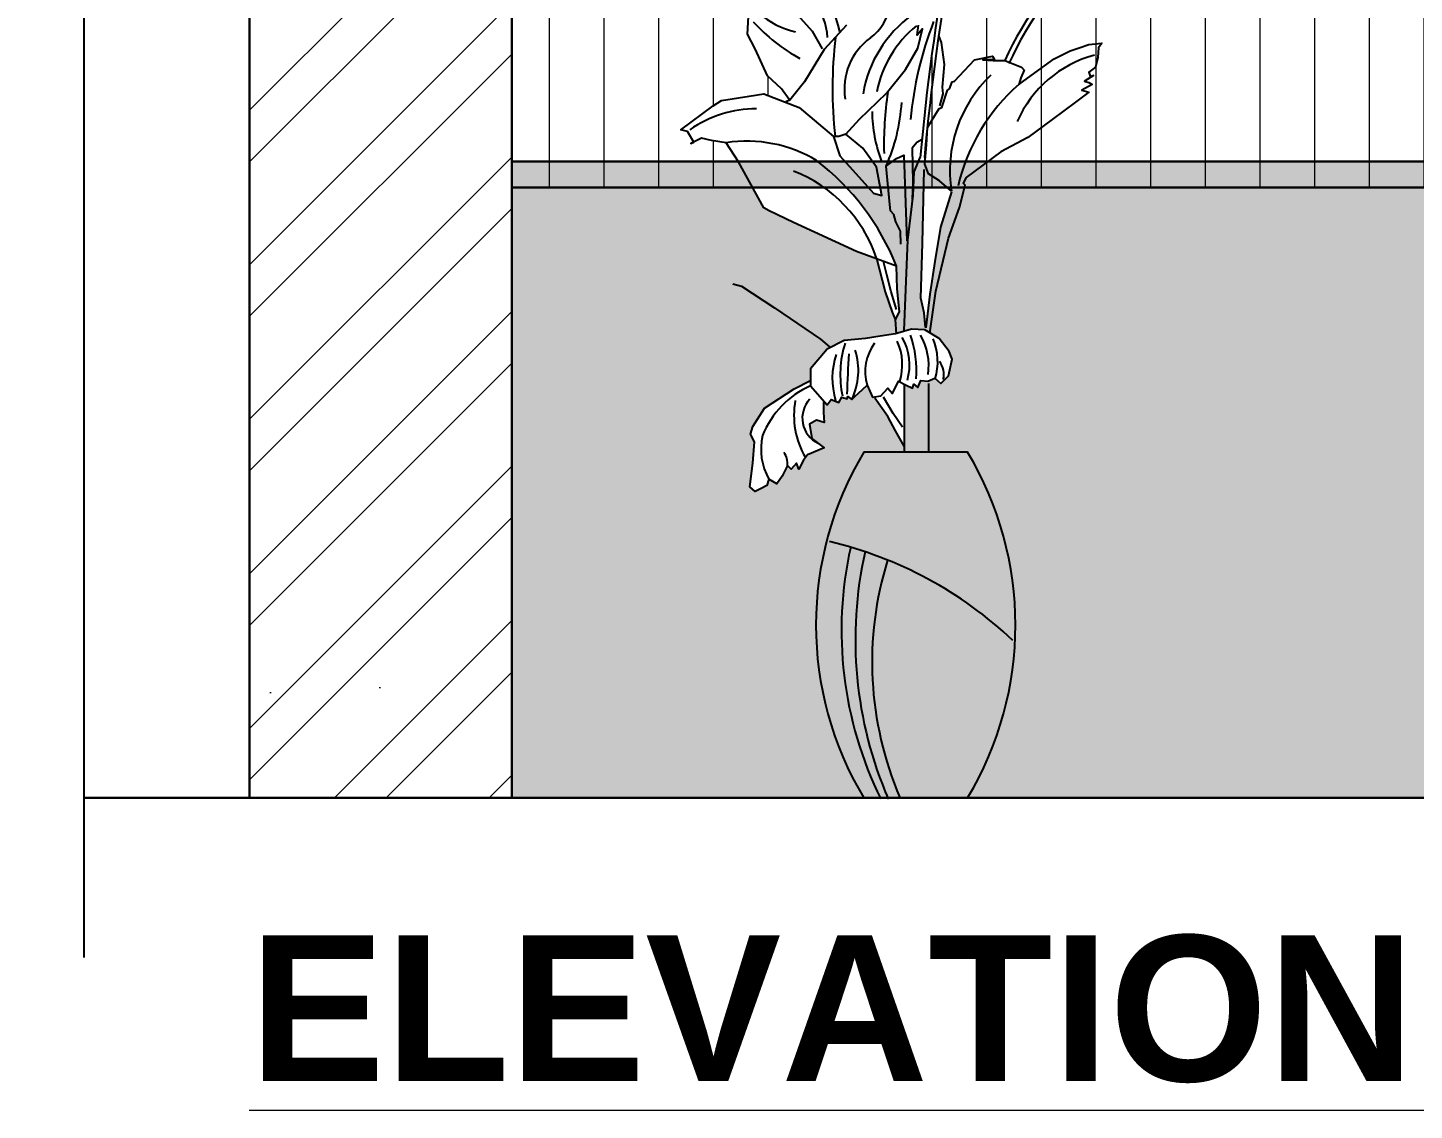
# Model space of a CAD drawing. Header units: millimetres. Extents: x 35877 to 3066687, y -650199 to -40525.
# Drawn here: x 148603.49 to 148651.05, y -179589.3 to -179552.15 of the extents above; entities that cross this region are included whole.
import ezdxf

# ---------------------------------------------------------------- set-up
doc = ezdxf.new("R2010")
doc.units = ezdxf.units.MM
doc.header["$MEASUREMENT"] = 0
doc.layers.add('AR HATCH-7', color=7, linetype='Continuous')
doc.layers.add('Interior', color=250, linetype='Continuous')
for name, color, linetype, lineweight in [('DIM.', 250, 'Continuous', 13), ('dim05', 1, 'Continuous', 13), ('FURNITURE', 32, 'Continuous', 9), ('SECTION ( SLAB PLine )', 104, 'Continuous', 30), ('XX~SLAB ( BEAM )~ ( DIM )', 7, 'Continuous', 9)]:
    doc.layers.add(name, color=color, linetype=linetype, lineweight=lineweight)
doc.styles.get("Standard").update_dxf_attribs({"font": 'arial.ttf', "height": 6})

# ---------------------------------------------------------------- blocks, each defined once
blk = doc.blocks.new('A$C92db4de1')
h = blk.add_hatch(color=256)
h.dxf.hatch_style = 1
h.set_gradient(color1=(147, 149, 152), tint=1, name='CYLINDER')
h.paths.add_polyline_path([(13.35470408086258, 11.91123952606358), (9.795742517169856, 11.91123952606358, 0.2767160405686562), (9.795742517169856, 0.04803430116044183), (10.36105263055288, 0.04803430116044183, -0.1705623146553834), (9.345575379215006, 8.65010278155205, -0.02451028046727435), (10.61062077619863, 8.210756807691723, 0.1789257259584623), (11.04091307537965, 0.04803430116044183), (13.35470408086258, 0.04803430116044183, 0.2767160405686562)])
h.paths.add_polyline_path([(10.61062077619863, 8.210756807691723, 0.01507432830631594), (9.83753857636475, 8.495698098842695, 0.1572902252740674), (10.61889138056722, 0.04803430116044183), (11.04091307537965, 0.04803430116044183, -0.1789257259584624)], flags=17)
h.paths.add_polyline_path([(9.83753857636475, 8.495698098842695, 0.009432467090609287), (9.345575379215006, 8.65010278155205, 0.1705623146553833), (10.36105263055288, 0.04803430116044183), (10.61889138056722, 0.04803430116044183, -0.1572902252740675)], flags=17)
at = {"color": 116, "true_color": 0x136734}
for points in [[(7.231137149894494, 24.01927507482469), (6.9681013468944, 24.3871580607447), (6.494623058253637, 24.83387529240463), (6.073761159070273, 25.75358493541717), (5.810717663865944, 26.25285687951873), (5.889630711957579, 27.69811364575435), (6.415710010162002, 27.61927940118767), (6.731362202619493, 27.38278537170117), (7.310050197989767, 27.1462869898096), (8.020259943212295, 26.35796630437835), (8.362208794307662, 25.75358493541717)], [(9.178128034003748, 22.82193481395916), (9.651106534991413, 23.33605946072203), (10.57175106905561, 24.22949392401642), (11.22935211260483, 25.04409414214751), (11.65021401629929, 25.77986011513713), (11.8080401079751, 26.43679619653994), (11.62390966546081, 26.22657734679524), (11.67651836262667, 26.56818515357008)], [(9.203940284878627, 26.56818515357008), (8.441121842399298, 25.72730540269549), (7.757216448011604, 24.62365644323472), (7.257441500732966, 23.99299554155004), (7.125919755388168, 23.94044082910841)], [(12.39883841173287, 23.79435588028173), (12.51890342713159, 24.2141406171213), (12.498888744336, 24.43402765324754), (12.55892509583646, 25.21362477000912), (12.45887476332427, 25.9732325519326), (12.37883142122882, 26.17313025322255)], [(12.79768646804223, 20.86557879008433), (12.39414806998684, 21.2255174093043), (12.01942835066438, 21.47027793380221), (11.88972122853011, 21.80142094081566), (11.94736627376915, 22.46371130781881), (11.97619264478635, 23.05401046893166), (12.23561458134282, 23.47154031146238), (12.37973104284174, 23.70190085335526), (12.46620245918893, 23.74509209459029), (12.6685175813036, 24.33777674291014), (12.73462830861536, 24.38180812814608), (12.82278363416845, 24.62398292399484), (12.91093895521044, 24.64599644008922), (13.59412157724728, 25.37252082821215), (14.21118578427922, 25.50461498447112), (14.27730419928412, 25.39453869790486), (13.88061677242513, 25.37252082821215), (14.23322269031632, 25.35050731209594), (14.62991011717531, 25.35050731209594), (15.20290819522415, 25.13034603236338), (15.29105582857301, 25.02026539222061), (15.1808635922971, 24.75607708025382), (15.11475286958375, 24.53591579994645), (15.66570634479649, 24.93220262174873), (16.32685205619418, 25.41655221402289), (16.87780553591438, 25.68074487896774), (17.18633763713297, 25.79082116613063), (17.51691433667656, 25.9009018056986), (17.9576755802118, 25.94493319093453), (17.84748334853066, 25.79082116613063), (17.82544643789515, 25.46058359923518), (17.73729111694047, 25.13034603236338), (17.51691433667656, 24.95422049086665), (17.56098815335281, 24.82212633460767), (17.67118038962872, 24.84413985070387), (17.36264828381536, 24.64599644008922), (17.51691433667656, 24.60196505487511), (17.62709888066456, 24.53591579994645), (17.27449296277337, 24.33777674291014), (17.51691433667656, 24.27172748798148), (17.05410849490727, 23.91947205198812), (16.26073364118929, 23.32504617314953), (15.42328497088965, 22.70860242461822), (14.49768097485867, 22.22425283294069), (13.30762638206943, 21.34361641886608), (13.19743415038829, 21.14547300825143), (13.27222661350606, 21.07075501402323)], [(10.91419202480029, 15.96352961502816), (10.8878876738745, 16.46280155912791), (11.0194094192193, 16.72557512073945), (10.94049637563512, 17.51389580617069), (10.91419202480029, 18.30222084458183), (9.5463812360249, 18.80148843567986), (7.389447658439167, 19.80003232385752), (6.547723855474032, 20.19419484305217), (6.363593412959744, 20.29930426736064), (5.495557571462996, 21.87594999177782), (5.074695672275993, 22.53288607260583), (4.574920725000993, 22.61171596476743), (4.232971873992938, 22.69055020993073), (3.864710979774827, 22.50660653990599), (3.962370519686374, 22.55538677822551), (3.752085771724524, 22.91685661460542), (3.522762128683098, 22.97959895126223), (4.627529422254156, 23.79419916941515), (4.916869576092722, 23.9781428394399), (5.863818465681106, 24.13580697619), (6.363593412959744, 24.21464122133148), (7.573578100953455, 23.74164445697352), (8.757258447214554, 22.74310492237237), (8.967693240654626, 22.08616884096955), (9.520076885099115, 21.48178747200836), (10.12506923139154, 20.79857621146039), (10.41441707292324, 20.71974196687188), (10.23028663040895, 21.69200632175307), (9.756816029461334, 22.34894240315589), (9.178128034003748, 22.82193481395916), (8.941388889728842, 22.74310492237237), (8.809867144380405, 22.74310492237237)], [(11.80158128287076, 22.64882160258458), (11.61418297555429, 22.54273273543913), (11.45735646405228, 22.34852886009503), (11.47176580341693, 21.18232616804744), (11.45735646405228, 20.59202265393287)], [(11.06622055290427, 19.04614013344144), (11.05180352125171, 19.49246123460216), (10.893270032695, 19.82360859461551), (10.82120795579976, 20.0683647661117), (10.70591786072328, 20.19794284346062), (10.69150083366549, 20.41390775572836), (10.56179371153121, 21.7240885077299), (10.91453803094919, 21.9935701627146), (11.16910815638767, 22.10376833617192), (11.26999659979265, 19.16666380778224)], [(11.17786602157503, 16.09142305084424), (11.30938776692346, 19.19215978610919), (11.49351821403252, 20.71624644450822), (11.5198225603599, 21.53084666323412), (11.73024967070523, 22.03011860673905)], [(11.90205451701695, 22.000286962666), (11.91600936000032, 22.10344819398597)], [(11.91438011321588, 16.19653247572751), (11.86177141596272, 16.69580441923063), (11.7565540169453, 17.19507201032866), (11.80916271419846, 19.08705036122592), (11.86177141596272, 21.60968090782444)], [(12.06297162423289, 15.99358326615038), (12.26474082325876, 17.4333420954772), (12.69710558773659, 19.26183515510638), (13.07182530705904, 20.31285975300671), (13.27359450608856, 21.07592823212872)], [(12.79799403564903, 20.84556769023584), (12.42327431181548, 19.63617375637841), (12.23592214444216, 18.45557108114917), (12.06297162423289, 17.33255963035845), (11.91885515813556, 16.18075256733755)], [(10.23030969808315, 18.57101906647586), (10.53296734042669, 17.41921200347679), (10.76356291056072, 16.71373039519312), (10.87886069324304, 16.44017861206521)], [(10.92209639911744, 16.81451286033553), (10.73473653945257, 17.41921200347679), (10.59062007795364, 17.99511553498814), (10.47532229527496, 18.45583661932687)], [(5.307744059489778, 17.6855072060207), (5.597091901021486, 17.60667731385911), (6.728163545431016, 16.87090698731481), (8.306401435354928, 15.79353320755035), (8.62205362781242, 15.53075964593882)], [(9.85834267123937, 15.81981274027203), (9.12182857508742, 15.74097849510872), (8.543140579720784, 15.45192975377722), (7.964452584350511, 14.76871414022753), (7.964452584350511, 14.19061230398802), (8.543140579720784, 13.53367622313817), (8.674662329573039, 13.71761989260995), (8.93769813257677, 13.61251046772668), (9.042915526995785, 13.79644978477154), (9.22704597410484, 13.74389507232991), (9.253350324943312, 13.82272931749321), (9.384872070288111, 13.71761989260995), (9.490089469309169, 13.82272931749321), (9.75312527222195, 14.05922334638308), (9.910951368492533, 14.21688748368615), (10.09508181100682, 13.79644978477154), (10.38442196484539, 13.84900449721317), (10.62116110920761, 14.11177805882471), (10.77897951770137, 13.92783874235465), (10.98941431114145, 14.34827644071629), (11.25245780634214, 14.21688748368615), (11.46288491208907, 14.11177805882471), (11.51549360925492, 14.24316701640782), (11.64701535919812, 14.13805759154639), (11.75223275362077, 14.37455162101105), (11.98897189798299, 14.34827644071629), (12.2257033545684, 14.45338586559956), (12.43613814800847, 14.26944219612778), (12.69917395092125, 14.53222011074104), (12.83069570086445, 15.11032194700238), (12.72547830184703, 15.37309550861391), (12.38352945075167, 15.81981274027203), (11.88375449896557, 16.10886148160353), (11.43658056116328, 16.1351410143252), (10.88419691671879, 15.9774768775751), (10.35811761851801, 15.89864263241179), (9.85834267123937, 15.81981274027203)], [(8.411618834372348, 13.66506518016831), (8.411618834372348, 13.27090266095183), (8.437923180699727, 12.92929485417699), (8.174887377786945, 13.00812909934029), (7.938148233424727, 12.87674014175718), (8.017061281516362, 12.37746819765744), (8.437923180699727, 12.06213992360426), (7.859235185329453, 11.8256458947144), (7.727713439984655, 11.64170222466782), (7.569895031490887, 11.32637395061465), (7.490981987910345, 11.53659279980639), (7.30685154080129, 11.32637395061465), (7.175329795540165, 11.45775855521788), (6.991207036124251, 11.08987556814827), (6.807076593522652, 10.82710200653673), (6.544033098318323, 10.98476614383981), (6.465120050226687, 10.7745472940951), (6.280997295405541, 10.66943786978663), (6.070562497370702, 10.56432844490337), (5.886432054860052, 10.72199258165347), (5.991649453877471, 11.53659279980639), (6.044258151043323, 12.27235877277417), (5.912736401187431, 12.53513233498234), (5.991649453877471, 12.79791024959559), (6.386214689828194, 13.42856679827673), (7.412068935220304, 14.08550287910475), (7.964452584350511, 14.37455162101105)], [(12.01747532592708, 14.26925936667249), (12.01747532592708, 11.91123952606358)], [(11.12314282579246, 12.77144788799524), (10.80749063333496, 13.24444029934966), (10.46554178233055, 13.79626695531806)], [(11.17575152304562, 14.24297983395081), (11.17575152304562, 11.91123952606358)], [(11.17575152304562, 12.11451180659242), (10.8864036814266, 12.6400589303903), (10.62336019082431, 13.13933087449004), (10.17619394079884, 13.76998742259639)]]:
    blk.add_lwpolyline(points, dxfattribs=at)
at = {"color": 18, "true_color": 0x000000}
blk.add_lwpolyline([(13.35470408086258, 0.04803430116044183, 0.2767160405686562), (13.35470408086258, 11.91123952606358), (9.795742517169856, 11.91123952606358, 0.2767160405686562), (9.795742517169856, 0.04803430116044183)], format="xyb", close=True, dxfattribs=at)
at = {"color": 116, "true_color": 0x136734}
for centre, radius, start, end in [((88.85060508517927, 15.13244415968256), 77.4282063077592, 164.2874433556749, 174.8890428561681), ((88.99609789296301, 15.13244415968256), 77.4282063077592, 164.2874433556749, 174.8890428561681), ((-36.40596013916729, 13.03144835329658), 47.29609470663267, 16.35714141681627, 25.25781552434643), ((25.32898969749658, 20.49362004497743), 11.74987905360102, 131.5102399532162, 155.584148627991), ((25.46905401562253, 20.39366901783251), 11.74987905360102, 131.5102399532162, 155.584148627991), ((6.684950691698759, 26.09927411063109), 1.864079050778142, 1.208355757031638, 83.1245148594474), ((8.94308404165713, 27.56565755862539), 1.797562106312048, 307.0013975701069, 349.9382137273497), ((10.71321811297457, 31.04990174041086), 6.427798744170124, 222.8596452506587, 241.0192091342743), ((8.172963691053155, 29.27108553879043), 3.026598683476867, 229.2112464839487, 256.1362016377931), ((13.89702293723894, 23.52540735087314), 4.182353784470968, 125.9816775191608, 170.5469189887744), ((23.72964521424001, 22.20387123096589), 12.38319796736873, 158.7457770302303, 174.7881952060104), ((14.05652777326759, 23.52993202066318), 3.888223838196225, 129.2275975391725, 168.8072871910209), ((24.03223828641057, 24.38882744155308), 15.31107396083748, 173.4033654082253, 186.1704012022314), ((11.29039231917704, 24.37674477398468), 2.162320951162018, 125.8198377946097, 189.1803054660232), ((18.76254576746578, 21.63843637862374), 4.043542781990693, 105.1956747424527, 156.3361796879176), ((17.30951151121917, 21.55574730510489), 4.564306933059286, 133.7430610059689, 188.6970500569778), ((22.04839901111336, 22.49852505025228), 11.56218467346286, 171.2571480212627, 181.6565400866587), ((19.47163340656334, 19.56380595916744), 6.610921592373328, 131.2269151155454, 166.9679991620742), ((4.611496230274497, 24.33466334656805), 6.497779703580069, 336.3114905370169, 356.2612155187305), ((6.085499136963335, 19.81049036190416), 3.885142111814765, 89.57971001198044, 125.4588173336404), ((15.04204706241944, 23.64727805290386), 4.96127572347172, 180.4413374627389, 200.8190698473153), ((5.782010956761951, 17.93202862121871), 4.654909687400553, 59.01772612865734, 98.73997071340335), ((2.925620994214114, 15.10954641057106), 8.602931889753757, 21.78437978458832, 52.36995197245139), ((5.617044871174585, 17.02775393195043), 4.864553384915496, 18.49651862740299, 68.73280216459784), ((9.175198510645714, 14.91517462992488), 1.942085260884992, 342.7247159446338, 24.43498319488528), ((9.474506572008977, 14.91126229001384), 1.889941479988354, 343.7239674964545, 29.70943722148295), ((7.975234837766038, 14.72659810898222), 3.628247254001633, 355.2270859171405, 19.44045385102608), ((9.876849913256592, 14.87460238292442), 2.145112169746836, 351.9889492876779, 29.60042136648601), ((10.32145597983617, 15.02631437822311), 2.009203159745615, 342.5767713631998, 22.79623692359291), ((11.26688266792917, 14.44530996857793), 2.552778361951222, 161.2542027521485, 197.1741796421062), ((12.52962259642663, 14.58509157792469), 3.542948230254619, 162.4429105534873, 192.099084194293), ((70.431539811525, 11.72635473527953), 61.25390029619136, 176.6673179766199, 177.9596737354278), ((7.306610323183122, 14.70809925476533), 2.302220940468974, 334.5179846490974, 17.92462765147252), ((11.4475562410662, 14.68504632565964), 1.606339700806527, 142.9071698951792, 196.9444548512708), ((11.82960627987995, 14.58643116964959), 0.7134292365927164, 345.1127285717405, 38.28906455340061), ((9.253039583145437, 11.30952716325737), 3.156122310474248, 114.0969398047056, 158.1747701657939), ((10.24980038789363, 13.17967442154622), 2.850342931510476, 169.6763731864523, 210.484649863522), ((8.64243204073864, 13.08184768838873), 0.9567101240915524, 137.0587691108527, 244.2964260946549), ((8.318161444218276, 12.01170355015529), 2.049910200058668, 166.7110601712327, 210.0639982575357), ((6.581083488861623, 11.53632513098819), 0.5994175329882093, 352.4684834157277, 37.43354023175078)]:
    blk.add_arc(centre, radius, start, end, dxfattribs=at)
at = {"color": 18, "true_color": 0x000000}
for centre, radius, start, end in [((5.499548396648606, -4.465030722209121), 13.6674302768353, 46.51837956103125, 76.82931013455493), ((22.09491232440632, 5.794193587940754), 13.06529027094751, 167.3739161271566, 206.2348511667881), ((23.3229046913948, 5.483038042575572), 13.81778635928812, 167.4067838359454, 203.3789177122135), ((21.86581954400026, 4.711364330201832), 11.78665546345549, 162.728828853666, 203.2260348693194)]:
    blk.add_arc(centre, radius, start, end, dxfattribs=at)

msp = doc.modelspace()

# ---------------------------------------------------------------- hatches: boundary and pattern name
at = {"layer": 'AR HATCH-7', "lineweight": 0, "true_color": 0x939598, "transparency": 33554610}
h = msp.add_hatch(dxfattribs=at)
h.set_pattern_fill('AR-SAND', color=252, scale=15, angle=45)
h.set_pattern_definition([(82.50000000000001, (947.3384303044586, 838.1468119962374), (-21.10519775864464, 19.76890683797415), [0, -22.79999999999997, 0, -25.49999999999997, 0, -24.37499999999997]), (52.49999999999999, (947.3384303044586, 838.1468119962374), (-11.1620626611313, 48.70469594555517), [0, -12.3, 0, -20.55, 0, -7.875]), (12.5, (934.2923101915667, 825.1006918833455), (32.97043909335446, 33.09048574728702), [0, -7.5, 0, -27, 0, -35.25]), (2.499999999999997, (934.2923101915667, 825.1006918833455), (22.57563245327427, 41.19394276267653), [0, -3.75, 0, -17.7, 0, -20.25])])
h.paths.add_polyline_path([(148620.0985806184, -179451.5810025603), (148611.0985806184, -179451.5810025603), (148611.0985806184, -179578.5810025603), (148620.0985806184, -179578.5810025603)])
at = {"layer": 'AR HATCH-7', "lineweight": 0, "true_color": 0x939598, "transparency": 33554687}
h = msp.add_hatch(dxfattribs=at)
h.set_pattern_fill('ANSI32', color=252, scale=10)
h.set_pattern_definition([(45, (947.3384303044586, 838.1468119962374), (-2.651650429449553, 2.651650429449553), []), (45, (949.1061972544585, 838.1468119962374), (-2.651650429449553, 2.651650429449553), [])])
h.paths.add_polyline_path([(148620.0985806184, -179454.5810025603), (148611.0985806184, -179454.5810025603), (148611.0985806184, -179578.5810025603), (148620.0985806184, -179578.5810025603)])
at = {"layer": 'dim05', "lineweight": 0, "true_color": 0x492403, "transparency": 33554559}
h = msp.add_hatch(dxfattribs=at)
h.set_pattern_fill('ANSI31', color=38, scale=15, angle=45)
h.set_pattern_definition([(90, (468.2629661488172, 1251.343732120906), (-1.875, 0), [])])
h.paths.add_polyline_path([(148714.6424841533, -179514.5540595263), (148705.5996640409, -179514.5540595263), (148705.5996640409, -179540.6079455945), (148660.5974971958, -179540.6079455945), (148660.5974971958, -179514.5540595263), (148620.0985806184, -179514.5540595263), (148620.0985806184, -179557.6353880364), (148628.3525081395, -179557.6353880365), (148627.8667496562, -179556.7530868697), (148627.445887757, -179556.0961507889), (148626.9461128097, -179556.0173208967), (148626.6041639587, -179555.9384866516), (148626.3335626044, -179556.0736500833), (148626.1232778564, -179555.7121802469), (148625.8939542134, -179555.6494379102), (148626.9987215069, -179554.8348376921), (148627.2880616608, -179554.6508940221), (148628.2350105504, -179554.4932298853), (148628.7347854977, -179554.4143956402), (148629.4670022753, -179554.7006274992), (148629.6227889188, -179554.6383767875), (148629.3392934316, -179554.2418788008), (148628.8658151429, -179553.7951615691), (148628.4449532437, -179552.8754519261), (148628.1819097486, -179552.376179982), (148628.2608227966, -179550.9309232158), (148628.7869020948, -179551.0097574603), (148629.1025542873, -179551.2462514898), (148629.6598103482, -179551.4739910623), (148629.3392934316, -179551.0623121728), (148629.0236412391, -179550.6944248333), (148629.1551629845, -179550.5893154084), (148629.7075466335, -179550.2477119546), (148630.3125389752, -179550.1426025303), (148630.7170472698, -179550.2941379276, 0.02810716256562425), (148628.7181837528, -179545.3712273361), (148628.6650532117, -179545.4419963986), (148628.3853321015, -179544.9529672473), (148628.1405655567, -179544.1495674991), (148628.0007011554, -179544.1844965984), (148627.8258744967, -179544.2194256976), (148625.5880594662, -179542.3331759967), (148624.0495587496, -179540.8660972497), (148623.83976215, -179540.6914430487), (148623.5600333476, -179539.7133890996), (148623.2803122374, -179538.8401268006), (148622.6159601766, -179537.7572768478), (148622.3711936318, -179537.4079727988), (148622.406163577, -179536.6045730506), (148622.924274415, -179537.2256741892), (148625.2034362124, -179537.3381102479), (148626.0775771804, -179537.4079727988), (148626.5671025825, -179537.8620684979), (148626.9866957862, -179538.3510976492), (148628.210497755, -179540.5866513986), (148628.7349854146, -179541.8092177466), (148628.9447820142, -179543.3112342994), (148628.9797519594, -179544.4639380965), (148628.9447820142, -179544.9529672473), (148628.8383032981, -179545.1657086099, -0.02971842344163293), (148630.9366069016, -179550.3763885441), (148630.9438356724, -179550.3790965592), (148631.4962193169, -179550.4842059841), (148631.9696899178, -179550.6944248333), (148632.1801247159, -179550.9834779276), (148632.2327334131, -179550.5104855162), (148632.3642551584, -179550.4842059841), (148632.6535953122, -179550.300266667), (148632.6535953122, -179550.0374931054), (148632.8377257548, -179550.3790965592), (148632.9166388075, -179550.3265418468), (148633.0218562019, -179550.4579308044), (148633.1007615623, -179550.5630402287), (148633.3111963558, -179550.4316512716), (148633.3901094038, -179550.3790965592), (148633.1887554141, -179548.6200916855), (148632.8602932132, -179546.2958309102), (148632.0938762796, -179543.0145284934), (148631.8475334716, -179542.0301364622), (148631.7629592166, -179541.8505995256), (148631.5905030637, -179541.8944248984), (148630.5151541996, -179541.5363363376), (148629.5592859757, -179541.0986735084), (148629.0640831765, -179540.674642796), (148629.0037901061, -179540.674642796), (148629.0014281462, -179540.674642796), (148628.9990661862, -179540.674642796), (148628.9990661862, -179540.651023196), (148628.9945793177, -179540.6151282479), (148628.7229060885, -179540.3825007403), (148628.4839371117, -179539.7856850213), (148628.3644564672, -179537.7565237655), (148628.8025572889, -179536.5231138998), (148629.0813557098, -179536.1252382048), (148629.1211851538, -179535.966089668), (148629.360146443, -179535.966089668), (148629.5991154197, -179535.568213973), (148629.7584255084, -179535.6080011071), (148629.917735597, -179535.2896996806), (148630.0372239338, -179535.3294911678), (148630.1965340225, -179535.0509768759), (148630.5151541996, -179535.0111897417), (148630.6346348442, -179534.8122497177), (148630.8337743769, -179534.8122497177), (148630.9930844655, -179534.4939526441), (148631.1523945542, -179534.4939526441), (148631.325498856, -179534.1924845708), (148631.5705960316, -179534.2536975558), (148631.7237779214, -179534.0700629539), (148631.9229174541, -179534.1159705161), (148632.1526902934, -179533.243705072), (148632.3671464748, -179533.2284040022), (148632.382463128, -179533.5191591507), (148632.5203283646, -179533.5191591507), (148632.5969270017, -179533.1212834557), (148632.7501088915, -179533.1977975098), (148632.7347922382, -179533.442640743), (148632.8266998363, -179533.3967331808), (148633.102430314, -179533.044769401), (148633.1637046101, -179533.0600704707), (148633.1177469672, -179533.4579461658), (148633.3168864999, -179533.3202191267), (148633.3781607962, -179532.9835564166), (148633.6232579718, -179533.0753715404), (148633.5619836756, -179533.243705072), (148633.7304822186, -179533.2284040022), (148633.7764398615, -179532.9529499241), (148633.8836641084, -179533.1059780329), (148633.9755793942, -179533.1212834557), (148634.0674869878, -179532.8917369392), (148634.1440779327, -179532.9223434317), (148634.2819431738, -179532.9223434317), (148634.5898463393, -179532.9223434317), (148634.6036312943, -179532.9070423619), (148635.2776408419, -179532.8611347997), (148635.6452789177, -179532.9529499241), (148635.9516503849, -179533.0600704707), (148635.9822836868, -179533.3049180569), (148636.0741989728, -179533.6874883292), (148636.5337446467, -179533.5497612896), (148636.8401161139, -179533.6721872595), (148636.9626647063, -179533.840516438), (148636.8401161139, -179533.9782434771), (148636.8094751242, -179534.1006650934), (148636.9013904101, -179534.0700629539), (148637.0698889532, -179534.0853640237), (148637.0239313103, -179534.1924845708), (148636.9320237121, -179534.268998625), (148636.9626647063, -179534.3914202419), (148637.192437541, -179534.2996051174), (148637.2843451345, -179534.406725664), (148637.1618042345, -179534.5444483506), (148637.2077541897, -179534.66687432), (148637.3762604204, -179534.5750548425), (148637.4068937224, -179534.6974808125), (148637.3839187491, -179534.8811132392), (148637.4375347166, -179534.9423240451), (148637.5753999531, -179534.8811154137), (148637.6366665616, -179535.0188380998), (148637.5447589635, -179535.1412640691), (148637.5600756122, -179535.2789911088), (148637.7285818429, -179535.2330791935), (148637.7132651942, -179535.4167137948), (148637.6060332597, -179535.4779267792), (148637.6366665616, -179535.5850473263), (148637.866447084, -179535.5697419036), (148637.897080386, -179535.7074689427), (148637.7285818429, -179535.9064089667), (148637.9889956718, -179535.8298949126), (148638.4638656821, -179535.5697419036), (148638.8468204112, -179535.4779267792), (148639.1685085317, -179535.46262571), (148639.2297828279, -179535.6156538188), (148639.2604161298, -179535.6462603113), (148639.4136057073, -179535.661561381), (148639.6586951952, -179535.5085332717), (148639.8884680299, -179535.5850473263), (148639.7087126738, -179535.8335297327), (148639.7485651856, -179535.9131475316), (148640.1337728147, -179535.8468022681), (148640.3861515508, -179535.8998793498), (148640.5853987297, -179536.0723831302), (148640.6518170201, -179536.3510454269), (148640.7049485774, -179536.417395044), (148640.8112116872, -179536.5633624601), (148640.9174748017, -179536.6960573413), (148640.8643432445, -179536.7624069584), (148640.8643432445, -179536.8818336566), (148641.0237379115, -179536.9349107388), (148640.8377774658, -179537.1074145192), (148640.9971721329, -179537.2931908345), (148640.8244907327, -179537.386076816), (148640.9174748017, -179537.6249302135), (148640.7447933968, -179537.6647391132), (148640.9706063543, -179537.8505154286), (148640.8643432445, -179537.94340141), (148640.7182276228, -179537.94340141), (148640.6385302869, -179538.0362917444), (148640.3463067268, -179538.0495599268), (148640.1072070361, -179538.5139985394), (148639.8946808073, -179538.9120875349), (148639.7087126738, -179539.137668397), (148638.4184308992, -179540.0459729755), (148637.4263855452, -179540.5304879847), (148637.2087468225, -179540.6950196001, 0.08215169970907978), (148636.6868955555, -179542.5281503808, 0.04629122726797285), (148634.1014417554, -179556.5989182548), (148633.8910146451, -179557.0981901983), (148633.8736679298, -179557.6353880367), (148714.6424841533, -179557.6353880382), (148714.6424841533, -179556.7447527627)])
h.paths.add_polyline_path([(148700.6032654453, -179547.2930260462), (148700.6032654453, -179550.059672311), (148663.8576504797, -179550.059672311), (148663.8576504797, -179547.2930260462)], flags=16)
h = msp.add_hatch(color=38, dxfattribs=at)
h.dxf.hatch_style = 1
h.paths.add_polyline_path([(148714.6424841533, -179556.7447527627), (148620.0985806184, -179556.7447527627), (148620.0985806184, -179556.8276159207), (148620.0985806184, -179557.1900703995), (148620.0985806184, -179557.4035194522), (148620.0985806184, -179557.6353880364), (148714.6424841533, -179557.6353880364)])
at = {"layer": 'FURNITURE', "lineweight": 0, "true_color": 0xf1e8df, "transparency": 33554505}
h = msp.add_hatch(color=254, dxfattribs=at)
h.dxf.hatch_style = 1
h.paths.add_polyline_path([(148714.6424841533, -179566.6353880382), (148694.0960234218, -179566.6353880382), (148673.6132151112, -179566.6353880382), (148653.0985805951, -179566.6353880382), (148653.0985805951, -179557.635388037), (148635.0252952474, -179557.6353880367), (148635.1739772724, -179557.7680059066), (148634.7944663965, -179558.9928631051), (148634.6071142291, -179560.1734657804), (148634.4341637089, -179561.2964772311), (148634.2885205965, -179562.4604855514), (148634.2329635006, -179561.9332324423), (148634.1277461016, -179561.4339648512), (148634.1803547989, -179559.5419865003), (148634.2201163367, -179557.6353880367), (148632.7337358263, -179557.6353880366), (148632.7856091576, -179557.9092948946), (148632.4962613161, -179557.83046065), (148632.3235220114, -179557.6353880366), (148631.5727812016, -179557.6353880366, -0.09351481210727033), (148633.2853841098, -179560.3268160259), (148633.3116884603, -179561.1151410553), (148633.3906015039, -179561.9034617408), (148633.2590797586, -179562.1662353024), (148633.2617314942, -179562.2165667932), (148633.1347549952, -179561.9153064663), (148632.9041594251, -179561.209824858), (148632.6070742621, -179560.0792246641), (148631.9175733207, -179559.8275484258), (148629.7606397431, -179558.8290045376), (148628.9189159402, -179558.4348420184), (148628.7347854977, -179558.3297325941), (148628.3525081395, -179557.6353880365), (148620.0985806184, -179557.6353880364), (148620.0985806184, -179578.5810025603), (148632.7322447152, -179578.5810025603, -0.1705623146554486), (148631.7167674639, -179569.9789340799, -0.02451028046737397), (148632.9818128609, -179570.4182800538, 0.1789257259582927), (148633.4121051601, -179578.5810025603), (148714.6424841533, -179578.5810025603)])
h.paths.add_polyline_path([(148635.2018877855, -179563.5187149145), (148635.0703660356, -179564.0968167508), (148634.8073302327, -179564.3595946654), (148634.5968954393, -179564.1756509959), (148634.3601639827, -179564.2807604208), (148634.1234248383, -179564.2544852405), (148634.0182074439, -179564.49097927), (148633.8866856939, -179564.3858698451), (148633.8340769968, -179564.5172588027), (148633.623649891, -179564.4121493778), (148633.5469436077, -179564.3738349593), (148633.5469436077, -179566.5145250549), (148633.2575957661, -179565.9889779311), (148632.9945522755, -179565.489705987), (148632.5215092139, -179564.8225543307), (148632.4662738957, -179564.8325870767), (148632.2821434532, -179564.4121493778), (148632.1243173569, -179564.5698135151), (148631.861281554, -179564.806307544), (148631.756064155, -179564.9114169689), (148631.6245424096, -179564.806307544), (148631.5982380588, -179564.8851417892), (148631.4141076117, -179564.8325870767), (148631.3088902172, -179565.0165263938), (148631.0458544143, -179564.9114169689), (148630.9143326644, -179565.0953606384), (148630.782810919, -179564.9460550011), (148630.782810919, -179565.3581342005), (148630.8091152654, -179565.6997420073), (148630.5460794625, -179565.6209077622), (148630.3093403181, -179565.7522967197), (148630.3882533662, -179566.2515686638), (148630.8091152654, -179566.5668969379), (148630.23042727, -179566.8033909668), (148630.0989055247, -179566.9873346368), (148629.9410871162, -179567.3026629109), (148629.8621740726, -179567.0924440617), (148629.6780436255, -179567.3026629109), (148629.5465218802, -179567.1712783063), (148629.3623991208, -179567.5391612934), (148629.1782686782, -179567.801934855), (148628.915225183, -179567.6442707177), (148628.8363121349, -179567.8544895674), (148628.6521893801, -179567.9595989917), (148628.441754582, -179568.0647084166), (148628.2576241395, -179567.9070442799), (148628.3628415386, -179567.0924440617), (148628.4154502357, -179566.3566780887), (148628.2839284859, -179566.0939045265), (148628.3628415386, -179565.8311266119), (148628.7574067745, -179565.2004700632), (148629.7832610199, -179564.5435339824), (148630.335644669, -179564.2544852405), (148630.335644669, -179563.8603227213), (148630.9143326644, -179563.1771071077), (148631.4930206598, -179562.8880583664), (148632.2295347559, -179562.8092241212), (148632.7293097032, -179562.7303942291), (148633.2553890014, -179562.6515599839), (148633.8077726458, -179562.4938958472), (148634.2549465836, -179562.5201753799), (148634.7547215354, -179562.8092241212), (148635.0966703865, -179563.2559413529)], flags=16)

# ---------------------------------------------------------------- linework, layer by layer
at = {"layer": 'dim05', "color": 18, "lineweight": 0, "true_color": 0x000000, "transparency": 33554687}
msp.add_line((148620.0985806184, -179557.6353880364), (148714.6424841533, -179557.6353880382), dxfattribs=at)
at = {"layer": 'FURNITURE', "color": 252, "lineweight": 25, "true_color": 0x939598, "transparency": 33554687}
msp.add_lwpolyline([(148605.4151521286, -179443.9653162683), (148605.4151521286, -179511.3310447593), (148603.492887406, -179512.3866283495), (148607.6097153193, -179512.6366283495), (148605.4151521286, -179513.6600694061), (148605.4151521286, -179584.0579404307)], dxfattribs=at)
at = {"layer": 'SECTION ( SLAB PLine )', "color": 1, "transparency": 33554687}
msp.add_line((148605.4151521286, -179578.5810025603), (148719.7579489551, -179578.5810025603), dxfattribs=at)
at = {"layer": 'XX~SLAB ( BEAM )~ ( DIM )', "lineweight": 30, "transparency": 33554687}
msp.add_lwpolyline([(148611.0985806184, -179454.5810025603), (148620.0985806184, -179454.5810025603), (148620.0985806184, -179578.5810025603), (148611.0985806184, -179578.5810025603)], close=True, dxfattribs=at)
at = {"layer": 'XX~SLAB ( BEAM )~ ( DIM )', "color": 36, "lineweight": 30, "true_color": 0x6e4817, "transparency": 33554687}
msp.add_lwpolyline([(148620.0985806184, -179557.6353880364), (148714.6424841533, -179557.6353880364), (148714.6424841533, -179556.7447527627), (148620.0985806184, -179556.7447527627)], close=True, dxfattribs=at)

# ---------------------------------------------------------------- block references
at = {"layer": 'Interior', "transparency": 33554687}
msp.add_blockref('A$C92db4de1', (148622.3711920847, -179578.6290368615), dxfattribs=at)

# ---------------------------------------------------------------- texts
at = {"layer": 'DIM.', "color": 1, "transparency": 33554687, "insert": (148611.09054889, -179583.3004936067, 0.1188055700500966), "char_height": 5, "attachment_point": 1}
msp.add_mtext_dynamic_manual_height_columns('{\\fArial|b1|i0|c0|p34;\\LELEVATION - A}', width=111.5588362761482, gutter_width=1, heights=[0], dxfattribs=at)

doc.saveas('drawing.dxf')
